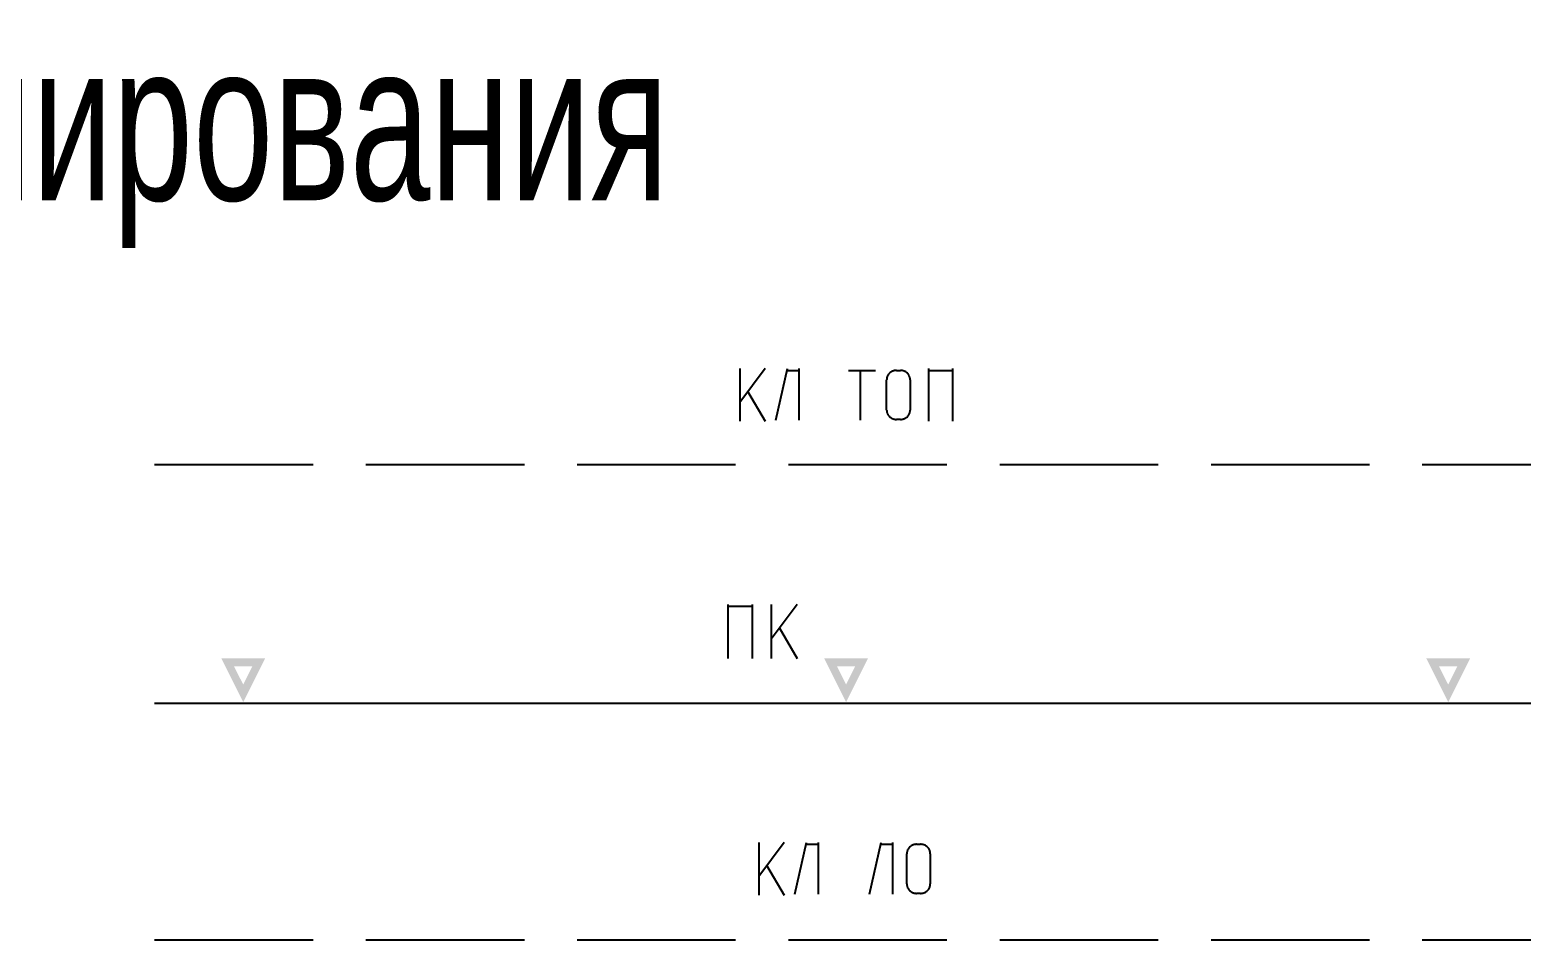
# Model space of a CAD drawing. Extents: x -2918 to -212, y 225 to 5715.
# Drawn here: x -301.26 to -260.65, y 1007.94 to 1032.56 of the extents above; entities that cross this region are included whole.
import ezdxf

# ---------------------------------------------------------------- set-up
doc = ezdxf.new("R2010")
doc.units = 0
doc.layers.get('0').update_dxf_attribs({"linetype": 'CONTINUOUS'})
doc.styles.add('STYLE-ARIAL_NARROW', font='ARIALN.TTF')

# ---------------------------------------------------------------- blocks, each defined once
blk = doc.blocks.new('УСЛ__ОБОЗНАЧЕНИЯ_ГЕО_2')
at = {"linetype": 'CONTINUOUS'}
h = blk.add_hatch(color=18, dxfattribs=at)
h.paths.add_polyline_path([(180.036, -17.697), (179.443, -16.512), (180.628, -16.512)])
h.paths.add_polyline_path([(180.036, -17.22), (179.788, -16.725), (180.283, -16.725)], flags=16)
h = blk.add_hatch(color=18, dxfattribs=at)
h.paths.add_polyline_path([(196.347, -17.697), (195.755, -16.512), (196.94, -16.512)])
h.paths.add_polyline_path([(196.347, -17.22), (196.1, -16.725), (196.595, -16.725)], flags=16)
h = blk.add_hatch(color=18, dxfattribs=at)
h.paths.add_polyline_path([(212.638, -17.697), (212.045, -16.512), (213.23, -16.512)])
h.paths.add_polyline_path([(212.638, -17.22), (212.39, -16.725), (212.885, -16.725)], flags=16)
at = {"color": 18, "linetype": 'CONTINUOUS'}
for p, q in [((193.469, -8.667), (193.469, -10.096)), ((194.159, -8.667), (193.469, -9.586)), ((194.448, -10.066), (194.76, -8.667)), ((194.76, -8.717), (195.071, -8.717)), ((195.071, -8.667), (195.071, -10.066)), ((196.413, -8.717), (197.139, -8.717)), ((196.724, -8.717), (196.724, -10.062)), ((197.71, -8.718), (197.816, -8.718)), ((198.588, -10.096), (198.588, -8.667)), ((198.588, -8.718), (199.224, -8.718)), ((199.224, -8.667), (199.224, -10.096)), ((193.682, -9.279), (194.159, -10.096)), ((197.444, -9.79), (197.444, -8.973)), ((198.081, -8.973), (198.081, -9.79)), ((197.816, -10.045), (197.71, -10.045)), ((177.639, -11.26), (181.926, -11.26)), ((183.355, -11.26), (187.642, -11.26)), ((189.072, -11.26), (193.359, -11.26)), ((194.788, -11.26), (199.075, -11.26)), ((200.504, -11.26), (204.791, -11.26)), ((206.22, -11.26), (210.508, -11.26)), ((211.937, -11.26), (214.877, -11.26)), ((193.152, -16.512), (193.152, -15.05)), ((193.152, -15.102), (193.803, -15.102)), ((193.803, -15.05), (193.803, -16.512)), ((194.321, -15.05), (194.321, -16.512)), ((195.027, -15.05), (194.321, -15.99)), ((194.539, -15.676), (195.027, -16.512)), ((177.639, -17.724), (214.877, -17.724)), ((193.985, -21.491), (193.985, -22.92)), ((194.675, -21.491), (193.985, -22.409)), ((194.964, -22.89), (195.276, -21.491)), ((195.587, -21.491), (195.587, -22.89)), ((196.981, -22.89), (197.293, -21.491)), ((197.605, -21.491), (197.605, -22.89)), ((195.276, -21.54), (195.587, -21.54)), ((197.293, -21.54), (197.605, -21.54)), ((197.989, -22.613), (197.989, -21.797)), ((198.255, -21.542), (198.361, -21.542)), ((198.626, -21.797), (198.626, -22.613)), ((194.198, -22.103), (194.675, -22.92)), ((198.361, -22.869), (198.255, -22.869)), ((177.639, -24.13), (181.926, -24.13)), ((183.355, -24.13), (187.642, -24.13)), ((189.072, -24.13), (193.359, -24.13)), ((194.788, -24.13), (199.075, -24.13)), ((200.504, -24.13), (204.791, -24.13)), ((206.22, -24.13), (210.508, -24.13)), ((211.937, -24.13), (214.877, -24.13))]:
    blk.add_line(p, q, dxfattribs=at)
at = {"color": 18, "linetype": 'CONTINUOUS', "flags": 128}
for points in [[(197.71, -8.718), (197.696, -8.718), (197.682, -8.719), (197.668, -8.721), (197.655, -8.723), (197.641, -8.726), (197.628, -8.73), (197.615, -8.735), (197.602, -8.74), (197.589, -8.746), (197.577, -8.752), (197.565, -8.759), (197.554, -8.766), (197.543, -8.775), (197.532, -8.783), (197.522, -8.792), (197.512, -8.802), (197.503, -8.812), (197.495, -8.823), (197.487, -8.834), (197.48, -8.845), (197.473, -8.857), (197.467, -8.869), (197.462, -8.881), (197.457, -8.894), (197.453, -8.907), (197.45, -8.92), (197.448, -8.933), (197.446, -8.946), (197.445, -8.96), (197.444, -8.973)], [(198.081, -8.973), (198.081, -8.96), (198.08, -8.946), (198.078, -8.933), (198.075, -8.92), (198.072, -8.907), (198.068, -8.894), (198.064, -8.881), (198.058, -8.869), (198.052, -8.857), (198.046, -8.845), (198.038, -8.834), (198.031, -8.823), (198.022, -8.812), (198.013, -8.802), (198.004, -8.792), (197.993, -8.783), (197.983, -8.775), (197.972, -8.766), (197.961, -8.759), (197.949, -8.752), (197.936, -8.746), (197.924, -8.74), (197.911, -8.735), (197.898, -8.73), (197.885, -8.726), (197.871, -8.723), (197.857, -8.721), (197.844, -8.719), (197.83, -8.718), (197.816, -8.718)], [(197.444, -9.79), (197.445, -9.803), (197.446, -9.816), (197.448, -9.829), (197.45, -9.843), (197.453, -9.856), (197.457, -9.868), (197.462, -9.881), (197.467, -9.893), (197.473, -9.905), (197.48, -9.917), (197.487, -9.929), (197.495, -9.94), (197.503, -9.95), (197.512, -9.96), (197.522, -9.97), (197.532, -9.979), (197.543, -9.988), (197.554, -9.996), (197.565, -10.004), (197.577, -10.011), (197.589, -10.017), (197.602, -10.023), (197.615, -10.028), (197.628, -10.032), (197.641, -10.036), (197.655, -10.039), (197.668, -10.042), (197.682, -10.043), (197.696, -10.044), (197.71, -10.045)], [(197.816, -10.045), (197.83, -10.044), (197.844, -10.043), (197.857, -10.042), (197.871, -10.039), (197.885, -10.036), (197.898, -10.032), (197.911, -10.028), (197.924, -10.023), (197.936, -10.017), (197.949, -10.011), (197.961, -10.004), (197.972, -9.996), (197.983, -9.988), (197.993, -9.979), (198.004, -9.97), (198.013, -9.96), (198.022, -9.95), (198.031, -9.94), (198.038, -9.929), (198.046, -9.917), (198.052, -9.905), (198.058, -9.893), (198.064, -9.881), (198.068, -9.868), (198.072, -9.856), (198.075, -9.843), (198.078, -9.829), (198.08, -9.816), (198.081, -9.803), (198.081, -9.79)], [(198.255, -21.542), (198.241, -21.542), (198.227, -21.543), (198.213, -21.545), (198.2, -21.547), (198.186, -21.55), (198.173, -21.554), (198.16, -21.558), (198.147, -21.563), (198.134, -21.569), (198.122, -21.576), (198.11, -21.583), (198.099, -21.59), (198.088, -21.598), (198.077, -21.607), (198.067, -21.616), (198.058, -21.626), (198.049, -21.636), (198.04, -21.647), (198.032, -21.658), (198.025, -21.669), (198.018, -21.681), (198.012, -21.693), (198.007, -21.705), (198.002, -21.718), (197.998, -21.731), (197.995, -21.744), (197.993, -21.757), (197.991, -21.77), (197.99, -21.783), (197.989, -21.797)], [(198.626, -21.797), (198.626, -21.783), (198.625, -21.77), (198.623, -21.757), (198.62, -21.744), (198.617, -21.731), (198.614, -21.718), (198.609, -21.705), (198.603, -21.693), (198.597, -21.681), (198.591, -21.669), (198.584, -21.658), (198.576, -21.647), (198.567, -21.636), (198.558, -21.626), (198.549, -21.616), (198.539, -21.607), (198.528, -21.598), (198.517, -21.59), (198.506, -21.583), (198.494, -21.576), (198.481, -21.569), (198.469, -21.563), (198.456, -21.558), (198.443, -21.554), (198.43, -21.55), (198.416, -21.547), (198.403, -21.545), (198.389, -21.543), (198.375, -21.542), (198.361, -21.542)], [(197.989, -22.613), (197.99, -22.627), (197.991, -22.64), (197.993, -22.653), (197.995, -22.666), (197.998, -22.679), (198.002, -22.692), (198.007, -22.705), (198.012, -22.717), (198.018, -22.729), (198.025, -22.741), (198.032, -22.752), (198.04, -22.763), (198.049, -22.774), (198.058, -22.784), (198.067, -22.794), (198.077, -22.803), (198.088, -22.812), (198.099, -22.82), (198.11, -22.827), (198.122, -22.834), (198.134, -22.841), (198.147, -22.846), (198.16, -22.852), (198.173, -22.856), (198.186, -22.86), (198.2, -22.863), (198.213, -22.865), (198.227, -22.867), (198.241, -22.868), (198.255, -22.869)], [(198.361, -22.869), (198.375, -22.868), (198.389, -22.867), (198.403, -22.865), (198.416, -22.863), (198.43, -22.86), (198.443, -22.856), (198.456, -22.852), (198.469, -22.846), (198.481, -22.841), (198.494, -22.834), (198.506, -22.827), (198.517, -22.82), (198.528, -22.812), (198.539, -22.803), (198.549, -22.794), (198.558, -22.784), (198.567, -22.774), (198.576, -22.763), (198.584, -22.752), (198.591, -22.741), (198.597, -22.729), (198.603, -22.717), (198.609, -22.705), (198.614, -22.692), (198.617, -22.679), (198.62, -22.666), (198.623, -22.653), (198.625, -22.64), (198.626, -22.627), (198.626, -22.613)]]:
    blk.add_lwpolyline(points, dxfattribs=at)
at = {"color": 18, "linetype": 'CONTINUOUS', "style": 'STYLE-ARIAL_NARROW', "width": 0.79841}
blk.add_text('Условные обозначения линий градостроительного регулирования', height=4.26968, dxfattribs=at).set_placement((70.784, -4.114))

msp = doc.modelspace()

# ---------------------------------------------------------------- block references
msp.add_blockref('УСЛ__ОБОЗНАЧЕНИЯ_ГЕО_2', (-475.527, 1032.066))

doc.saveas('drawing.dxf')
